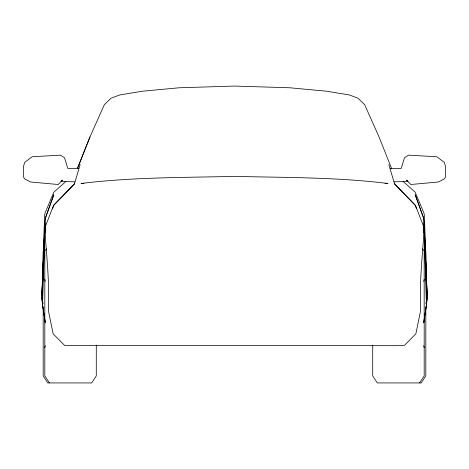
<?xml version="1.0" encoding="UTF-8"?>
<svg xmlns="http://www.w3.org/2000/svg" width="469" height="469" viewBox="0 0 469 469"><rect width="100%" height="100%" fill="white"/><g stroke="black" fill="none" stroke-linecap="round" stroke-linejoin="round"><path stroke-width="0.7" d="M80.135 164.555L74.465 183.883L53.636 205.111L44.989 227.547L42.515 305.43L45.317 322.479M423.683 322.479L426.485 305.43L424.099 231.129C422.751 250.434 420.769 269.822 420.417 289.226L420.394 311.756L415.851 333.828L404.384 345.424L396.997 345.694L64.616 345.424L53.149 333.828L48.606 311.756L48.583 289.226C48.231 269.822 46.249 250.434 44.901 231.129L44.438 242.004M44.872 231.985L44.989 227.547M42.468 279.501L43.711 239.149L44.731 214.609L45.153 212.815L53.841 192.167L65.883 181.474M41.981 298.706L45.001 224.364L41.981 293.195L42.439 296.76L41.981 293.195L45.001 222.81M45.288 322.854L41.981 300.424L45.001 221.345L45.698 217.241L53.771 194.799L45.698 217.241L45.557 220.166M45.001 221.345L41.981 290.387L41.981 300.424M42.779 280.128L42.984 275.743M43.289 269.159L43.523 264.041M43.764 258.923L43.863 256.731M43.934 255.265L44.068 252.34M44.133 250.88L44.203 249.414M44.444 244.296L44.713 238.445M44.983 232.595L45.253 226.744M423.712 322.854L427.019 300.424L427.019 290.387L423.999 221.345L423.302 217.241L415.229 194.799L423.302 217.241L423.443 220.166M426.045 303.549L426.28 302.106L426.081 303.191M44.813 347.734L45.311 345.635M423.689 281.47L424.187 279.377M52.499 208.963L53.636 205.563L53.243 205.961L74.465 183.883M77.414 168.623L89.937 137.001L104.358 104.663L110.983 98.22L119.618 94.967L142.388 91.215L179.146 87.779L234.5 86.067L289.854 87.779L326.612 91.215L349.382 94.967L358.017 98.22L364.642 104.663L379.063 137.001L391.656 168.682M77.344 168.682L89.937 137.001M46.355 248.846L44.813 251.179L44.813 375.933L49.427 382.933M419.573 382.933L424.187 375.933L424.187 251.179L422.645 248.846M61.404 180.741L62.559 180.067L58.174 184.505L30.596 181.99L24.476 178.748L23.45 176.913L23.45 166.372L24.81 162.274L32.209 156.746L60.454 155.151L64.534 157.777L67.806 168.43L78.933 168.43M394.089 181.849L408.053 181.439M385.031 183.514L387.939 183.485C337.105 177.182 285.644 177.593 234.5 176.403C183.356 177.593 131.895 177.182 81.061 183.485L83.969 183.514M390.067 168.43L401.194 168.43L404.466 157.777L408.546 155.151L436.791 156.746L444.19 162.274L445.55 166.372L445.55 176.913L444.524 178.748L438.404 181.99L410.826 184.505L406.441 180.067L407.596 180.741M60.947 181.439L74.911 181.849M403.117 181.474L415.159 192.167L423.847 212.815L424.269 214.609L425.289 239.149L426.532 279.501M388.865 164.555L394.535 183.883L415.364 205.111L424.011 227.547L424.562 242.004M394.535 183.883L415.757 205.961L415.364 205.563L416.501 208.963M423.689 345.635L424.187 347.734M44.813 279.377L45.311 281.47M42.919 303.191L42.72 302.106L42.955 303.549M423.747 226.744L424.017 232.595M424.287 238.445L424.556 244.296M424.797 249.414L424.867 250.88M424.932 252.34L425.066 255.265M425.137 256.731L425.236 258.923M425.477 264.041L425.711 269.159M426.016 275.743L426.221 280.128M423.999 222.81L427.019 293.195L426.561 296.76L427.019 293.195L423.999 224.364L427.019 298.706M427.019 300.424L423.999 221.345M424.128 231.985L424.011 227.547M425.823 251.179L425.823 268.737M425.823 307.236L425.823 375.933L421.209 382.933L377.328 382.933L372.714 375.933L372.714 345.131M96.286 345.131L96.286 375.933L91.672 382.933L47.791 382.933L43.177 375.933L43.177 307.236M43.177 251.179L43.177 268.737"/></g></svg>
